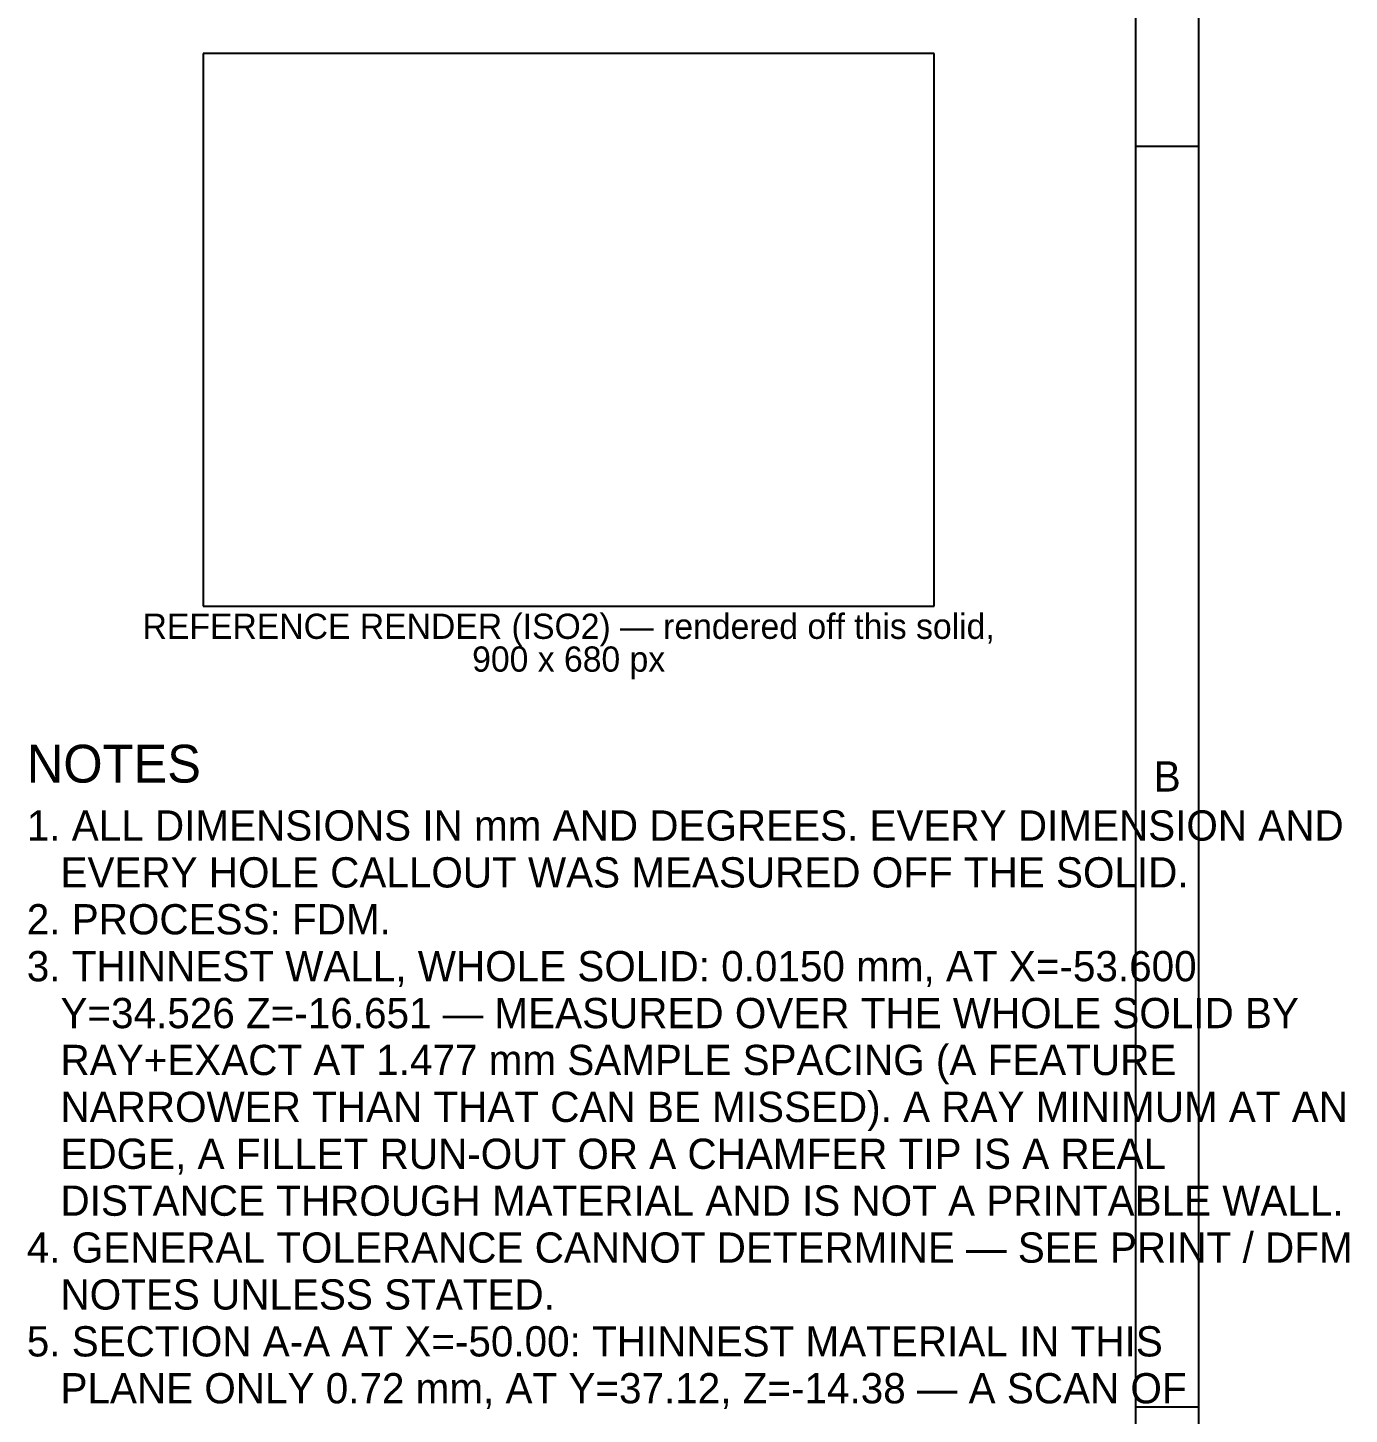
# Model space of a CAD drawing. Header units: millimetres. Extents: x 5 to 601, y 5 to 415.
# Drawn here: x 496.1 to 600.9, y 209.4 to 319.4 of the extents above; entities that cross this region are included whole.
import ezdxf
from ezdxf.enums import TextEntityAlignment as Align

# ---------------------------------------------------------------- set-up
doc = ezdxf.new("R2010")
doc.units = ezdxf.units.MM
for name, color, linetype in [('FRAME', 7, 'CONTINUOUS'), ('TEXT', 3, 'CONTINUOUS'), ('TITLE', 7, 'CONTINUOUS'), ('VISIBLE', 7, 'CONTINUOUS')]:
    doc.layers.add(name, color=color, linetype=linetype)

msp = doc.modelspace()

# ---------------------------------------------------------------- linework, layer by layer
at = {"layer": 'FRAME'}
msp.add_line((584, 10), (584, 410), dxfattribs=at)
at = {"layer": 'TITLE'}
for p, q in [((589, 5), (589, 415)), ((568, 317.332271), (510, 317.332271)), ((510, 317.332271), (510, 273.510049)), ((568, 273.510049), (568, 317.332271)), ((584, 310), (589, 310)), ((510, 273.510049), (568, 273.510049)), ((584, 210), (589, 210))]:
    msp.add_line(p, q, dxfattribs=at)
at = {"layer": 'VISIBLE'}
for p, q in [((568, 317.332271), (510, 317.332271)), ((510, 317.332271), (510, 273.510049)), ((568, 273.510049), (568, 317.332271)), ((510, 273.510049), (568, 273.510049))]:
    msp.add_line(p, q, dxfattribs=at)

# ---------------------------------------------------------------- texts
at = {"layer": 'TEXT'}
for s, p in [('REFERENCE RENDER (ISO2) — rendered off this solid,', (539, 270.910049)), ('900 x 680 px', (539, 268.310049))]:
    msp.add_text(s, height=2, dxfattribs=at).set_placement(p, align=Align.CENTER)
for s, height, p in [('NOTES', 3, (496, 259.510049)), ('1. ALL DIMENSIONS IN mm AND DEGREES. EVERY DIMENSION AND', 2.4, (496, 254.910049)), ('   EVERY HOLE CALLOUT WAS MEASURED OFF THE SOLID.', 2.4, (496, 251.190049)), ('2. PROCESS: FDM.', 2.4, (496, 247.470049)), ('3. THINNEST WALL, WHOLE SOLID: 0.0150 mm, AT X=-53.600', 2.4, (496, 243.750049)), ('   Y=34.526 Z=-16.651 — MEASURED OVER THE WHOLE SOLID BY', 2.4, (496, 240.030049)), ('   RAY+EXACT AT 1.477 mm SAMPLE SPACING (A FEATURE', 2.4, (496, 236.310049)), ('   NARROWER THAN THAT CAN BE MISSED). A RAY MINIMUM AT AN', 2.4, (496, 232.590049)), ('   EDGE, A FILLET RUN-OUT OR A CHAMFER TIP IS A REAL', 2.4, (496, 228.870049)), ('   DISTANCE THROUGH MATERIAL AND IS NOT A PRINTABLE WALL.', 2.4, (496, 225.150049)), ('4. GENERAL TOLERANCE CANNOT DETERMINE — SEE PRINT / DFM', 2.4, (496, 221.430049)), ('   NOTES UNLESS STATED.', 2.4, (496, 217.710049)), ('5. SECTION A-A AT X=-50.00: THINNEST MATERIAL IN THIS', 2.4, (496, 213.990049)), ('   PLANE ONLY 0.72 mm, AT Y=37.12, Z=-14.38 — A SCAN OF', 2.4, (496, 210.270049))]:
    msp.add_text(s, height=height, dxfattribs=at).set_placement(p)
at = {"layer": 'TITLE'}
msp.add_text('B', height=2.4, dxfattribs=at).set_placement((586.5, 260), align=Align.MIDDLE_CENTER)

doc.saveas('drawing.dxf')
